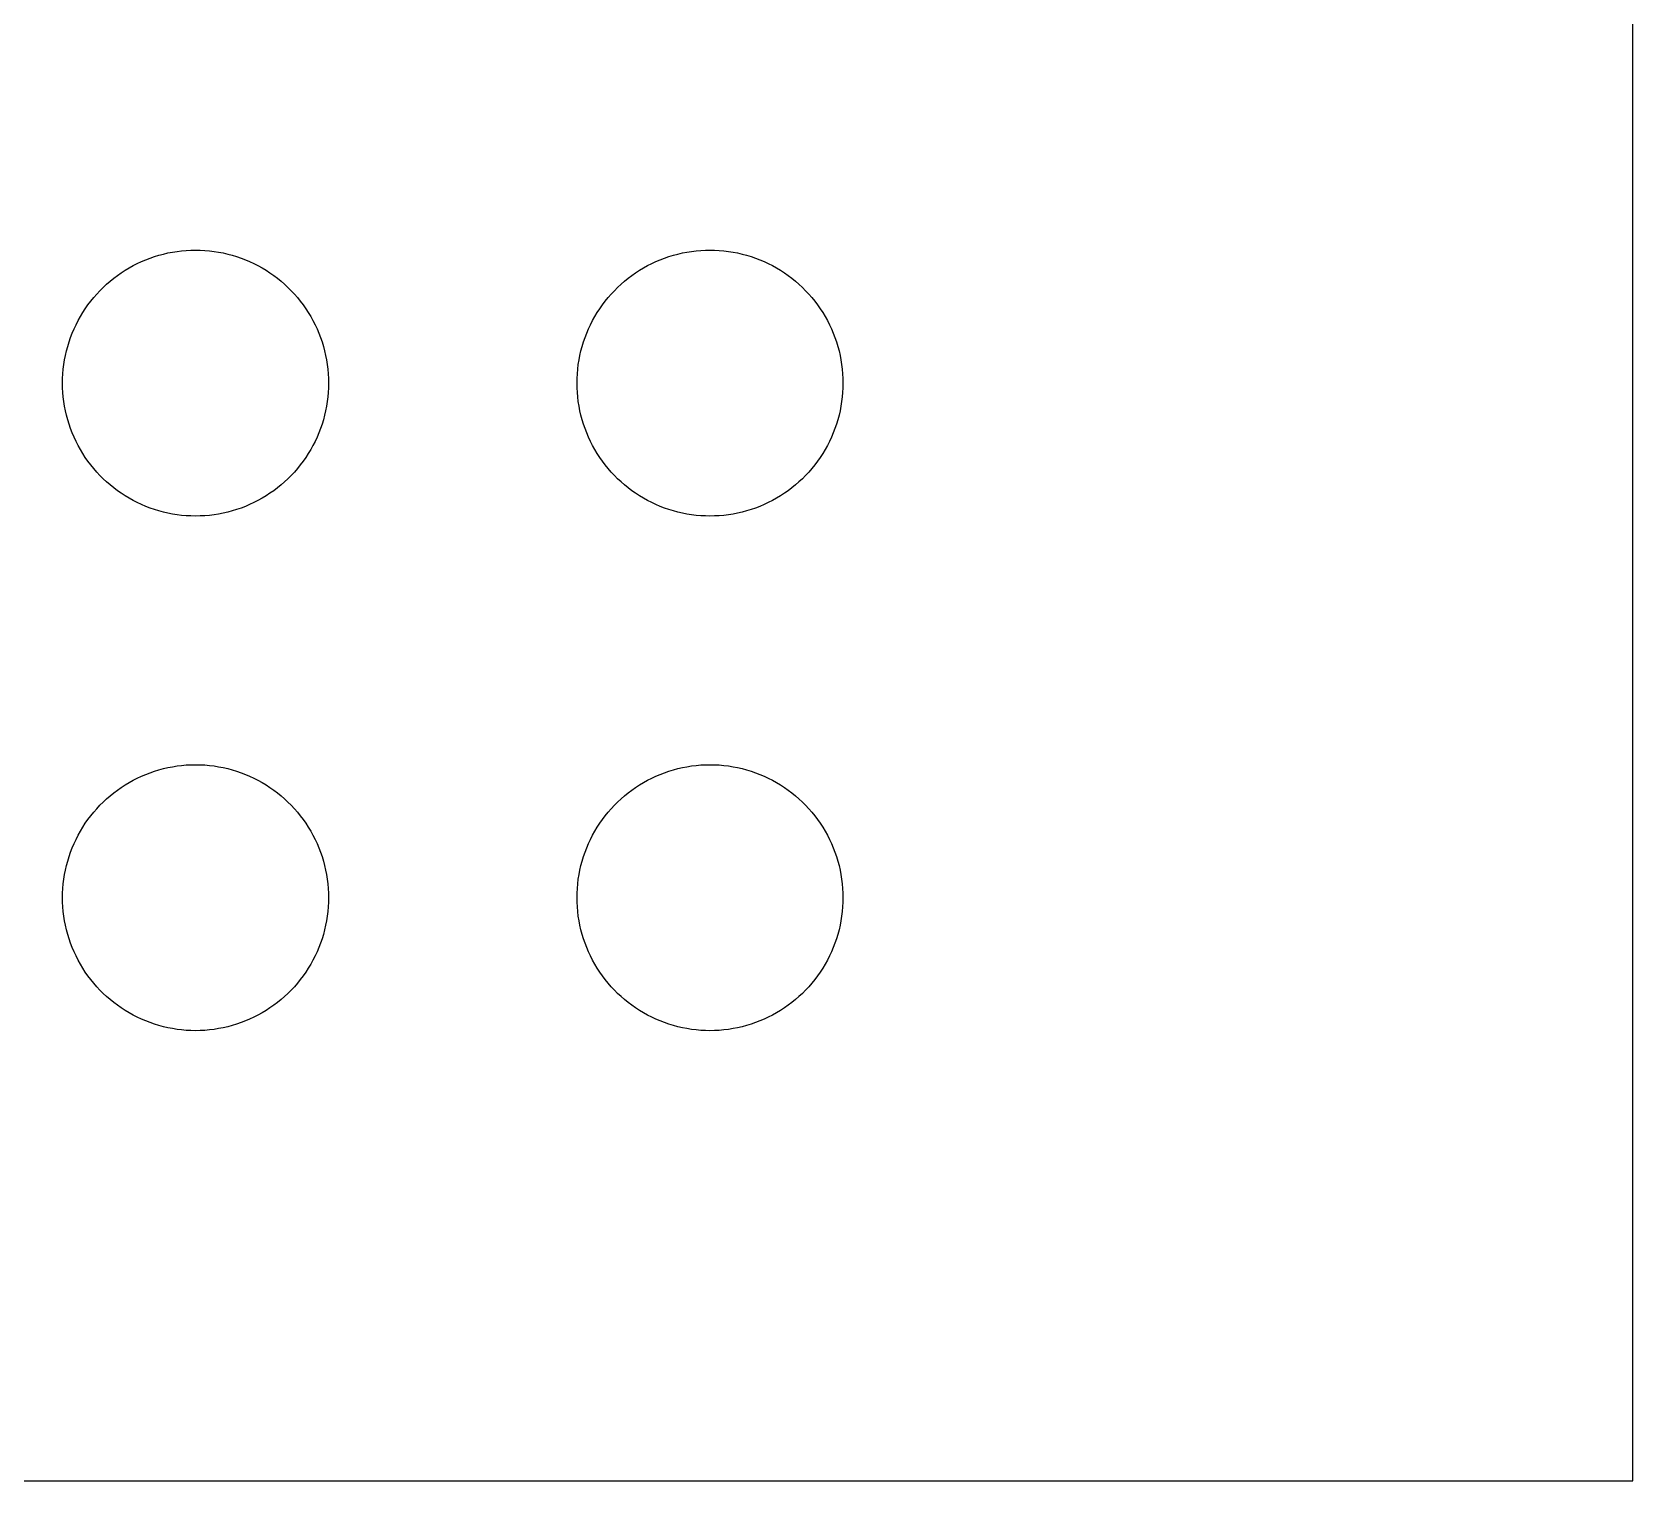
# Model space of a CAD drawing. Header units: metres. Extents: x -39 to 163, y -39 to 163.
# Drawn here: x 57.2 to 163, y -39 to 56.7 of the extents above; entities that cross this region are included whole.
import ezdxf

# ---------------------------------------------------------------- set-up
doc = ezdxf.new("R2010")
doc.units = ezdxf.units.M

msp = doc.modelspace()

# ---------------------------------------------------------------- linework, layer by layer
for p, q in [((163, -39), (163, 163)), ((67.6933, 42.3196), (68, 42.325)), ((68, 42.325), (68.3067, 42.3196)), ((101.693, 42.3196), (102, 42.325)), ((102, 42.325), (102.307, 42.3196)), ((63.6062, 41.1477), (63.8745, 41.2964)), ((63.8745, 41.2964), (64.1478, 41.4356)), ((64.1478, 41.4356), (64.4258, 41.5653)), ((64.4258, 41.5653), (64.7081, 41.6851)), ((64.7081, 41.6851), (64.9945, 41.795)), ((64.9945, 41.795), (65.2845, 41.8949)), ((65.2845, 41.8949), (65.5778, 41.9846)), ((65.5778, 41.9846), (65.8741, 42.064)), ((65.8741, 42.064), (66.173, 42.133)), ((66.173, 42.133), (66.4741, 42.1915)), ((66.4741, 42.1915), (66.777, 42.2395)), ((66.777, 42.2395), (67.0815, 42.2769)), ((67.0815, 42.2769), (67.387, 42.3036)), ((67.387, 42.3036), (67.6933, 42.3196)), ((68.3067, 42.3196), (68.613, 42.3036)), ((68.613, 42.3036), (68.9185, 42.2769)), ((68.9185, 42.2769), (69.223, 42.2395)), ((69.223, 42.2395), (69.5259, 42.1915)), ((69.5259, 42.1915), (69.827, 42.133)), ((69.827, 42.133), (70.1259, 42.064)), ((70.1259, 42.064), (70.4221, 41.9846)), ((70.4221, 41.9846), (70.7155, 41.8949)), ((70.7155, 41.8949), (71.0055, 41.795)), ((71.0055, 41.795), (71.2919, 41.6851)), ((71.2919, 41.6851), (71.5742, 41.5653)), ((71.5742, 41.5653), (71.8522, 41.4356)), ((71.8522, 41.4356), (72.1255, 41.2964)), ((72.1255, 41.2964), (72.3937, 41.1477)), ((97.6062, 41.1477), (97.8745, 41.2964)), ((97.8745, 41.2964), (98.1478, 41.4356)), ((98.1478, 41.4356), (98.4258, 41.5653)), ((98.4258, 41.5653), (98.7081, 41.6851)), ((98.7081, 41.6851), (98.9945, 41.795)), ((98.9945, 41.795), (99.2845, 41.8949)), ((99.2845, 41.8949), (99.5778, 41.9846)), ((99.5778, 41.9846), (99.8741, 42.064)), ((99.8741, 42.064), (100.173, 42.133)), ((100.173, 42.133), (100.474, 42.1915)), ((100.474, 42.1915), (100.777, 42.2395)), ((100.777, 42.2395), (101.081, 42.2769)), ((101.081, 42.2769), (101.387, 42.3036)), ((101.387, 42.3036), (101.693, 42.3196)), ((102.307, 42.3196), (102.613, 42.3036)), ((102.613, 42.3036), (102.919, 42.2769)), ((102.919, 42.2769), (103.223, 42.2395)), ((103.223, 42.2395), (103.526, 42.1915)), ((103.526, 42.1915), (103.827, 42.133)), ((103.827, 42.133), (104.126, 42.064)), ((104.126, 42.064), (104.422, 41.9846)), ((104.422, 41.9846), (104.715, 41.8949)), ((104.715, 41.8949), (105.005, 41.795)), ((105.005, 41.795), (105.292, 41.6851)), ((105.292, 41.6851), (105.574, 41.5653)), ((105.574, 41.5653), (105.852, 41.4356)), ((105.852, 41.4356), (106.125, 41.2964)), ((106.125, 41.2964), (106.394, 41.1477)), ((62.12, 40.0679), (62.3515, 40.2691)), ((62.3515, 40.2691), (62.5899, 40.4621)), ((62.5899, 40.4621), (62.8348, 40.6467)), ((62.8348, 40.6467), (63.0861, 40.8227)), ((63.0861, 40.8227), (63.3433, 40.9897)), ((63.3433, 40.9897), (63.6062, 41.1477)), ((72.3937, 41.1477), (72.6567, 40.9897)), ((72.6567, 40.9897), (72.9139, 40.8227)), ((72.9139, 40.8227), (73.1652, 40.6467)), ((73.1652, 40.6467), (73.4101, 40.4621)), ((73.4101, 40.4621), (73.6485, 40.2691)), ((73.6485, 40.2691), (73.88, 40.0679)), ((96.12, 40.0679), (96.3515, 40.2691)), ((96.3515, 40.2691), (96.5899, 40.4621)), ((96.5899, 40.4621), (96.8348, 40.6467)), ((96.8348, 40.6467), (97.0861, 40.8227)), ((97.0861, 40.8227), (97.3433, 40.9897)), ((97.3433, 40.9897), (97.6062, 41.1477)), ((106.394, 41.1477), (106.657, 40.9897)), ((106.657, 40.9897), (106.914, 40.8227)), ((106.914, 40.8227), (107.165, 40.6467)), ((107.165, 40.6467), (107.41, 40.4621)), ((107.41, 40.4621), (107.648, 40.2691)), ((107.648, 40.2691), (107.88, 40.0679)), ((61.0753, 38.9476), (61.2684, 39.186)), ((61.2684, 39.186), (61.4696, 39.4175)), ((61.4696, 39.4175), (61.6788, 39.6418)), ((61.6788, 39.6418), (61.8957, 39.8587)), ((61.8957, 39.8587), (62.12, 40.0679)), ((73.88, 40.0679), (74.1043, 39.8587)), ((74.1043, 39.8587), (74.3212, 39.6418)), ((74.3212, 39.6418), (74.5304, 39.4175)), ((74.5304, 39.4175), (74.7316, 39.186)), ((74.7316, 39.186), (74.9246, 38.9476)), ((95.0753, 38.9476), (95.2684, 39.186)), ((95.2684, 39.186), (95.4696, 39.4175)), ((95.4696, 39.4175), (95.6788, 39.6418)), ((95.6788, 39.6418), (95.8957, 39.8587)), ((95.8957, 39.8587), (96.12, 40.0679)), ((107.88, 40.0679), (108.104, 39.8587)), ((108.104, 39.8587), (108.321, 39.6418)), ((108.321, 39.6418), (108.53, 39.4175)), ((108.53, 39.4175), (108.732, 39.186)), ((108.732, 39.186), (108.925, 38.9476)), ((60.3898, 37.9312), (60.5478, 38.1942)), ((60.5478, 38.1942), (60.7148, 38.4514)), ((60.7148, 38.4514), (60.8908, 38.7027)), ((60.8908, 38.7027), (61.0753, 38.9476)), ((74.9246, 38.9476), (75.1092, 38.7027)), ((75.1092, 38.7027), (75.2852, 38.4514)), ((75.2852, 38.4514), (75.4522, 38.1942)), ((75.4522, 38.1942), (75.6102, 37.9312)), ((94.3898, 37.9312), (94.5478, 38.1942)), ((94.5478, 38.1942), (94.7148, 38.4514)), ((94.7148, 38.4514), (94.8908, 38.7027)), ((94.8908, 38.7027), (95.0753, 38.9476)), ((108.925, 38.9476), (109.109, 38.7027)), ((109.109, 38.7027), (109.285, 38.4514)), ((109.285, 38.4514), (109.452, 38.1942)), ((109.452, 38.1942), (109.61, 37.9312)), ((59.8524, 36.8293), (59.9722, 37.1117)), ((59.9722, 37.1117), (60.1018, 37.3897)), ((60.1018, 37.3897), (60.2411, 37.663)), ((60.2411, 37.663), (60.3898, 37.9312)), ((75.6102, 37.9312), (75.7589, 37.663)), ((75.7589, 37.663), (75.8981, 37.3897)), ((75.8981, 37.3897), (76.0278, 37.1117)), ((76.0278, 37.1117), (76.1476, 36.8293)), ((93.8524, 36.8293), (93.9722, 37.1117)), ((93.9722, 37.1117), (94.1018, 37.3897)), ((94.1018, 37.3897), (94.2411, 37.663)), ((94.2411, 37.663), (94.3898, 37.9312)), ((109.61, 37.9312), (109.759, 37.663)), ((109.759, 37.663), (109.898, 37.3897)), ((109.898, 37.3897), (110.028, 37.1117)), ((110.028, 37.1117), (110.148, 36.8293)), ((59.5529, 35.9597), (59.6426, 36.253)), ((59.6426, 36.253), (59.7424, 36.543)), ((59.7424, 36.543), (59.8524, 36.8293)), ((76.1476, 36.8293), (76.2575, 36.543)), ((76.2575, 36.543), (76.3574, 36.253)), ((76.3574, 36.253), (76.4471, 35.9597)), ((93.5529, 35.9597), (93.6426, 36.253)), ((93.6426, 36.253), (93.7424, 36.543)), ((93.7424, 36.543), (93.8524, 36.8293)), ((110.148, 36.8293), (110.258, 36.543)), ((110.258, 36.543), (110.357, 36.253)), ((110.357, 36.253), (110.447, 35.9597)), ((59.298, 34.7605), (59.346, 35.0634)), ((59.346, 35.0634), (59.4045, 35.3645)), ((59.4045, 35.3645), (59.4735, 35.6634)), ((59.4735, 35.6634), (59.5529, 35.9597)), ((76.4471, 35.9597), (76.5265, 35.6634)), ((76.5265, 35.6634), (76.5955, 35.3645)), ((76.5955, 35.3645), (76.654, 35.0634)), ((76.654, 35.0634), (76.702, 34.7605)), ((93.298, 34.7605), (93.346, 35.0634)), ((93.346, 35.0634), (93.4045, 35.3645)), ((93.4045, 35.3645), (93.4735, 35.6634)), ((93.4735, 35.6634), (93.5529, 35.9597)), ((110.447, 35.9597), (110.526, 35.6634)), ((110.526, 35.6634), (110.595, 35.3645)), ((110.595, 35.3645), (110.654, 35.0634)), ((110.654, 35.0634), (110.702, 34.7605)), ((59.2178, 33.8442), (59.2339, 34.1505)), ((59.2339, 34.1505), (59.2606, 34.456)), ((59.2606, 34.456), (59.298, 34.7605)), ((76.702, 34.7605), (76.7393, 34.456)), ((76.7393, 34.456), (76.7661, 34.1505)), ((76.7661, 34.1505), (76.7821, 33.8442)), ((93.2178, 33.8442), (93.2339, 34.1505)), ((93.2339, 34.1505), (93.2606, 34.456)), ((93.2606, 34.456), (93.298, 34.7605)), ((110.702, 34.7605), (110.739, 34.456)), ((110.739, 34.456), (110.766, 34.1505)), ((110.766, 34.1505), (110.782, 33.8442)), ((59.2125, 33.5375), (59.2178, 33.8442)), ((59.2178, 33.2308), (59.2125, 33.5375)), ((59.2339, 32.9245), (59.2178, 33.2308)), ((59.2606, 32.6189), (59.2339, 32.9245)), ((76.7661, 32.9245), (76.7393, 32.6189)), ((76.7821, 33.2308), (76.7661, 32.9245)), ((76.7821, 33.8442), (76.7875, 33.5375)), ((76.7875, 33.5375), (76.7821, 33.2308)), ((93.2125, 33.5375), (93.2178, 33.8442)), ((93.2178, 33.2308), (93.2125, 33.5375)), ((93.2339, 32.9245), (93.2178, 33.2308)), ((93.2606, 32.6189), (93.2339, 32.9245)), ((110.766, 32.9245), (110.739, 32.6189)), ((110.782, 33.2308), (110.766, 32.9245)), ((110.782, 33.8442), (110.787, 33.5375)), ((110.787, 33.5375), (110.782, 33.2308)), ((59.298, 32.3145), (59.2606, 32.6189)), ((59.346, 32.0116), (59.298, 32.3145)), ((59.4045, 31.7105), (59.346, 32.0116)), ((76.654, 32.0116), (76.5955, 31.7105)), ((76.702, 32.3145), (76.654, 32.0116)), ((76.7393, 32.6189), (76.702, 32.3145)), ((93.298, 32.3145), (93.2606, 32.6189)), ((93.346, 32.0116), (93.298, 32.3145)), ((93.4045, 31.7105), (93.346, 32.0116)), ((110.654, 32.0116), (110.595, 31.7105)), ((110.702, 32.3145), (110.654, 32.0116)), ((110.739, 32.6189), (110.702, 32.3145)), ((59.4735, 31.4116), (59.4045, 31.7105)), ((59.5529, 31.1153), (59.4735, 31.4116)), ((59.6426, 30.822), (59.5529, 31.1153)), ((59.7424, 30.532), (59.6426, 30.822)), ((76.3574, 30.822), (76.2575, 30.532)), ((76.4471, 31.1153), (76.3574, 30.822)), ((76.5265, 31.4116), (76.4471, 31.1153)), ((76.5955, 31.7105), (76.5265, 31.4116)), ((93.4735, 31.4116), (93.4045, 31.7105)), ((93.5529, 31.1153), (93.4735, 31.4116)), ((93.6426, 30.822), (93.5529, 31.1153)), ((93.7424, 30.532), (93.6426, 30.822)), ((110.357, 30.822), (110.258, 30.532)), ((110.447, 31.1153), (110.357, 30.822)), ((110.526, 31.4116), (110.447, 31.1153)), ((110.595, 31.7105), (110.526, 31.4116)), ((59.8524, 30.2456), (59.7424, 30.532)), ((59.9722, 29.9633), (59.8524, 30.2456)), ((60.1018, 29.6853), (59.9722, 29.9633)), ((60.2411, 29.412), (60.1018, 29.6853)), ((75.8981, 29.6853), (75.7589, 29.412)), ((76.0278, 29.9633), (75.8981, 29.6853)), ((76.1476, 30.2456), (76.0278, 29.9633)), ((76.2575, 30.532), (76.1476, 30.2456)), ((93.8524, 30.2456), (93.7424, 30.532)), ((93.9722, 29.9633), (93.8524, 30.2456)), ((94.1018, 29.6853), (93.9722, 29.9633)), ((94.2411, 29.412), (94.1018, 29.6853)), ((109.898, 29.6853), (109.759, 29.412)), ((110.028, 29.9633), (109.898, 29.6853)), ((110.148, 30.2456), (110.028, 29.9633)), ((110.258, 30.532), (110.148, 30.2456)), ((60.3898, 29.1437), (60.2411, 29.412)), ((60.5478, 28.8808), (60.3898, 29.1437)), ((60.7148, 28.6236), (60.5478, 28.8808)), ((60.8908, 28.3723), (60.7148, 28.6236)), ((75.2852, 28.6236), (75.1092, 28.3723)), ((75.4522, 28.8808), (75.2852, 28.6236)), ((75.6102, 29.1437), (75.4522, 28.8808)), ((75.7589, 29.412), (75.6102, 29.1437)), ((94.3898, 29.1437), (94.2411, 29.412)), ((94.5478, 28.8808), (94.3898, 29.1437)), ((94.7148, 28.6236), (94.5478, 28.8808)), ((94.8908, 28.3723), (94.7148, 28.6236)), ((109.285, 28.6236), (109.109, 28.3723)), ((109.452, 28.8808), (109.285, 28.6236)), ((109.61, 29.1437), (109.452, 28.8808)), ((109.759, 29.412), (109.61, 29.1437)), ((61.0753, 28.1274), (60.8908, 28.3723)), ((61.2684, 27.889), (61.0753, 28.1274)), ((61.4696, 27.6575), (61.2684, 27.889)), ((61.6788, 27.4332), (61.4696, 27.6575)), ((74.5304, 27.6575), (74.3212, 27.4332)), ((74.7316, 27.889), (74.5304, 27.6575)), ((74.9246, 28.1274), (74.7316, 27.889)), ((75.1092, 28.3723), (74.9246, 28.1274)), ((95.0753, 28.1274), (94.8908, 28.3723)), ((95.2684, 27.889), (95.0753, 28.1274)), ((95.4696, 27.6575), (95.2684, 27.889)), ((95.6788, 27.4332), (95.4696, 27.6575)), ((108.53, 27.6575), (108.321, 27.4332)), ((108.732, 27.889), (108.53, 27.6575)), ((108.925, 28.1274), (108.732, 27.889)), ((109.109, 28.3723), (108.925, 28.1274)), ((61.8957, 27.2163), (61.6788, 27.4332)), ((62.12, 27.0071), (61.8957, 27.2163)), ((62.3515, 26.8059), (62.12, 27.0071)), ((62.5899, 26.6129), (62.3515, 26.8059)), ((62.8348, 26.4283), (62.5899, 26.6129)), ((73.4101, 26.6129), (73.1652, 26.4283)), ((73.6485, 26.8059), (73.4101, 26.6129)), ((73.88, 27.0071), (73.6485, 26.8059)), ((74.1043, 27.2163), (73.88, 27.0071)), ((74.3212, 27.4332), (74.1043, 27.2163)), ((95.8957, 27.2163), (95.6788, 27.4332)), ((96.12, 27.0071), (95.8957, 27.2163)), ((96.3515, 26.8059), (96.12, 27.0071)), ((96.5899, 26.6129), (96.3515, 26.8059)), ((96.8348, 26.4283), (96.5899, 26.6129)), ((107.41, 26.6129), (107.165, 26.4283)), ((107.648, 26.8059), (107.41, 26.6129)), ((107.88, 27.0071), (107.648, 26.8059)), ((108.104, 27.2163), (107.88, 27.0071)), ((108.321, 27.4332), (108.104, 27.2163)), ((63.0861, 26.2523), (62.8348, 26.4283)), ((63.3433, 26.0853), (63.0861, 26.2523)), ((63.6062, 25.9273), (63.3433, 26.0853)), ((63.8745, 25.7786), (63.6062, 25.9273)), ((64.1478, 25.6393), (63.8745, 25.7786)), ((64.4258, 25.5097), (64.1478, 25.6393)), ((64.7081, 25.3899), (64.4258, 25.5097)), ((71.5742, 25.5097), (71.2919, 25.3899)), ((71.8522, 25.6393), (71.5742, 25.5097)), ((72.1255, 25.7786), (71.8522, 25.6393)), ((72.3937, 25.9273), (72.1255, 25.7786)), ((72.6567, 26.0853), (72.3937, 25.9273)), ((72.9139, 26.2523), (72.6567, 26.0853)), ((73.1652, 26.4283), (72.9139, 26.2523)), ((97.0861, 26.2523), (96.8348, 26.4283)), ((97.3433, 26.0853), (97.0861, 26.2523)), ((97.6062, 25.9273), (97.3433, 26.0853)), ((97.8745, 25.7786), (97.6062, 25.9273)), ((98.1478, 25.6393), (97.8745, 25.7786)), ((98.4258, 25.5097), (98.1478, 25.6393)), ((98.7081, 25.3899), (98.4258, 25.5097)), ((105.574, 25.5097), (105.292, 25.3899)), ((105.852, 25.6393), (105.574, 25.5097)), ((106.125, 25.7786), (105.852, 25.6393)), ((106.394, 25.9273), (106.125, 25.7786)), ((106.657, 26.0853), (106.394, 25.9273)), ((106.914, 26.2523), (106.657, 26.0853)), ((107.165, 26.4283), (106.914, 26.2523)), ((64.9945, 25.2799), (64.7081, 25.3899)), ((65.2845, 25.1801), (64.9945, 25.2799)), ((65.5778, 25.0904), (65.2845, 25.1801)), ((65.8741, 25.011), (65.5778, 25.0904)), ((66.173, 24.942), (65.8741, 25.011)), ((66.4741, 24.8835), (66.173, 24.942)), ((66.777, 24.8355), (66.4741, 24.8835)), ((67.0815, 24.7981), (66.777, 24.8355)), ((67.387, 24.7714), (67.0815, 24.7981)), ((67.6933, 24.7553), (67.387, 24.7714)), ((68, 24.75), (67.6933, 24.7553)), ((68.3067, 24.7553), (68, 24.75)), ((68.613, 24.7714), (68.3067, 24.7553)), ((68.9185, 24.7981), (68.613, 24.7714)), ((69.223, 24.8355), (68.9185, 24.7981)), ((69.5259, 24.8835), (69.223, 24.8355)), ((69.827, 24.942), (69.5259, 24.8835)), ((70.1259, 25.011), (69.827, 24.942)), ((70.4221, 25.0904), (70.1259, 25.011)), ((70.7155, 25.1801), (70.4221, 25.0904)), ((71.0055, 25.2799), (70.7155, 25.1801)), ((71.2919, 25.3899), (71.0055, 25.2799)), ((98.9945, 25.2799), (98.7081, 25.3899)), ((99.2845, 25.1801), (98.9945, 25.2799)), ((99.5778, 25.0904), (99.2845, 25.1801)), ((99.8741, 25.011), (99.5778, 25.0904)), ((100.173, 24.942), (99.8741, 25.011)), ((100.474, 24.8835), (100.173, 24.942)), ((100.777, 24.8355), (100.474, 24.8835)), ((101.081, 24.7981), (100.777, 24.8355)), ((101.387, 24.7714), (101.081, 24.7981)), ((101.693, 24.7553), (101.387, 24.7714)), ((102, 24.75), (101.693, 24.7553)), ((102.307, 24.7553), (102, 24.75)), ((102.613, 24.7714), (102.307, 24.7553)), ((102.919, 24.7981), (102.613, 24.7714)), ((103.223, 24.8355), (102.919, 24.7981)), ((103.526, 24.8835), (103.223, 24.8355)), ((103.827, 24.942), (103.526, 24.8835)), ((104.126, 25.011), (103.827, 24.942)), ((104.422, 25.0904), (104.126, 25.011)), ((104.715, 25.1801), (104.422, 25.0904)), ((105.005, 25.2799), (104.715, 25.1801)), ((105.292, 25.3899), (105.005, 25.2799)), ((63.8745, 7.29639), (64.1478, 7.43564)), ((64.1478, 7.43564), (64.4258, 7.56528)), ((64.4258, 7.56528), (64.7081, 7.68512)), ((64.7081, 7.68512), (64.9945, 7.79504)), ((64.9945, 7.79504), (65.2845, 7.8949)), ((65.2845, 7.8949), (65.5778, 7.98457)), ((65.5778, 7.98457), (65.8741, 8.06396)), ((65.8741, 8.06396), (66.173, 8.13297)), ((66.173, 8.13297), (66.4741, 8.1915)), ((66.4741, 8.1915), (66.777, 8.23947)), ((66.777, 8.23947), (67.0815, 8.27686)), ((67.0815, 8.27686), (67.387, 8.30359)), ((67.387, 8.30359), (67.6933, 8.31964)), ((67.6933, 8.31964), (68, 8.325)), ((68, 8.325), (68.3067, 8.31964)), ((68.3067, 8.31964), (68.613, 8.30359)), ((68.613, 8.30359), (68.9185, 8.27686)), ((68.9185, 8.27686), (69.223, 8.23947)), ((69.223, 8.23947), (69.5259, 8.1915)), ((69.5259, 8.1915), (69.827, 8.13297)), ((69.827, 8.13297), (70.1259, 8.06396)), ((70.1259, 8.06396), (70.4221, 7.98457)), ((70.4221, 7.98457), (70.7155, 7.8949)), ((70.7155, 7.8949), (71.0055, 7.79504)), ((71.0055, 7.79504), (71.2919, 7.68512)), ((71.2919, 7.68512), (71.5742, 7.56528)), ((71.5742, 7.56528), (71.8522, 7.43564)), ((71.8522, 7.43564), (72.1255, 7.29639)), ((97.8745, 7.29639), (98.1478, 7.43564)), ((98.1478, 7.43564), (98.4258, 7.56528)), ((98.4258, 7.56528), (98.7081, 7.68512)), ((98.7081, 7.68512), (98.9945, 7.79504)), ((98.9945, 7.79504), (99.2845, 7.8949)), ((99.2845, 7.8949), (99.5778, 7.98457)), ((99.5778, 7.98457), (99.8741, 8.06396)), ((99.8741, 8.06396), (100.173, 8.13297)), ((100.173, 8.13297), (100.474, 8.1915)), ((100.474, 8.1915), (100.777, 8.23947)), ((100.777, 8.23947), (101.081, 8.27686)), ((101.081, 8.27686), (101.387, 8.30359)), ((101.387, 8.30359), (101.693, 8.31964)), ((101.693, 8.31964), (102, 8.325)), ((102, 8.325), (102.307, 8.31964)), ((102.307, 8.31964), (102.613, 8.30359)), ((102.613, 8.30359), (102.919, 8.27686)), ((102.919, 8.27686), (103.223, 8.23947)), ((103.223, 8.23947), (103.526, 8.1915)), ((103.526, 8.1915), (103.827, 8.13297)), ((103.827, 8.13297), (104.126, 8.06396)), ((104.126, 8.06396), (104.422, 7.98457)), ((104.422, 7.98457), (104.715, 7.8949)), ((104.715, 7.8949), (105.005, 7.79504)), ((105.005, 7.79504), (105.292, 7.68512)), ((105.292, 7.68512), (105.574, 7.56528)), ((105.574, 7.56528), (105.852, 7.43564)), ((105.852, 7.43564), (106.125, 7.29639)), ((62.3515, 6.2691), (62.5899, 6.46214)), ((62.5899, 6.46214), (62.8348, 6.64673)), ((62.8348, 6.64673), (63.0861, 6.82266)), ((63.0861, 6.82266), (63.3433, 6.98972)), ((63.3433, 6.98972), (63.6062, 7.14769)), ((63.6062, 7.14769), (63.8745, 7.29639)), ((72.1255, 7.29639), (72.3937, 7.14769)), ((72.3937, 7.14769), (72.6567, 6.98972)), ((72.6567, 6.98972), (72.9139, 6.82266)), ((72.9139, 6.82266), (73.1652, 6.64673)), ((73.1652, 6.64673), (73.4101, 6.46214)), ((73.4101, 6.46214), (73.6485, 6.2691)), ((96.3515, 6.2691), (96.5899, 6.46214)), ((96.5899, 6.46214), (96.8348, 6.64673)), ((96.8348, 6.64673), (97.0861, 6.82266)), ((97.0861, 6.82266), (97.3433, 6.98972)), ((97.3433, 6.98972), (97.6062, 7.14769)), ((97.6062, 7.14769), (97.8745, 7.29639)), ((106.125, 7.29639), (106.394, 7.14769)), ((106.394, 7.14769), (106.657, 6.98972)), ((106.657, 6.98972), (106.914, 6.82266)), ((106.914, 6.82266), (107.165, 6.64673)), ((107.165, 6.64673), (107.41, 6.46214)), ((107.41, 6.46214), (107.648, 6.2691)), ((61.2684, 5.18599), (61.4696, 5.41748)), ((61.4696, 5.41748), (61.6788, 5.6418)), ((61.6788, 5.6418), (61.8957, 5.85869)), ((61.8957, 5.85869), (62.12, 6.06787)), ((62.12, 6.06787), (62.3515, 6.2691)), ((73.6485, 6.2691), (73.88, 6.06787)), ((73.88, 6.06787), (74.1043, 5.85869)), ((74.1043, 5.85869), (74.3212, 5.6418)), ((74.3212, 5.6418), (74.5304, 5.41748)), ((74.5304, 5.41748), (74.7316, 5.18599)), ((95.2684, 5.18599), (95.4696, 5.41748)), ((95.4696, 5.41748), (95.6788, 5.6418)), ((95.6788, 5.6418), (95.8957, 5.85869)), ((95.8957, 5.85869), (96.12, 6.06787)), ((96.12, 6.06787), (96.3515, 6.2691)), ((107.648, 6.2691), (107.88, 6.06787)), ((107.88, 6.06787), (108.104, 5.85869)), ((108.104, 5.85869), (108.321, 5.6418)), ((108.321, 5.6418), (108.53, 5.41748)), ((108.53, 5.41748), (108.732, 5.18599)), ((60.5478, 4.19415), (60.7148, 4.4514)), ((60.7148, 4.4514), (60.8908, 4.70265)), ((60.8908, 4.70265), (61.0753, 4.94762)), ((61.0753, 4.94762), (61.2684, 5.18599)), ((74.7316, 5.18599), (74.9246, 4.94762)), ((74.9246, 4.94762), (75.1092, 4.70265)), ((75.1092, 4.70265), (75.2852, 4.4514)), ((75.2852, 4.4514), (75.4522, 4.19415)), ((94.5478, 4.19415), (94.7148, 4.4514)), ((94.7148, 4.4514), (94.8908, 4.70265)), ((94.8908, 4.70265), (95.0753, 4.94762)), ((95.0753, 4.94762), (95.2684, 5.18599)), ((108.732, 5.18599), (108.925, 4.94762)), ((108.925, 4.94762), (109.109, 4.70265)), ((109.109, 4.70265), (109.285, 4.4514)), ((109.285, 4.4514), (109.452, 4.19415)), ((59.9722, 3.11169), (60.1018, 3.38968)), ((60.1018, 3.38968), (60.2411, 3.66298)), ((60.2411, 3.66298), (60.3898, 3.93124)), ((60.3898, 3.93124), (60.5478, 4.19415)), ((75.4522, 4.19415), (75.6102, 3.93124)), ((75.6102, 3.93124), (75.7589, 3.66298)), ((75.7589, 3.66298), (75.8981, 3.38968)), ((75.8981, 3.38968), (76.0278, 3.11169)), ((93.9722, 3.11169), (94.1018, 3.38968)), ((94.1018, 3.38968), (94.2411, 3.66298)), ((94.2411, 3.66298), (94.3898, 3.93124)), ((94.3898, 3.93124), (94.5478, 4.19415)), ((109.452, 4.19415), (109.61, 3.93124)), ((109.61, 3.93124), (109.759, 3.66298)), ((109.759, 3.66298), (109.898, 3.38968)), ((109.898, 3.38968), (110.028, 3.11169)), ((59.5529, 1.95966), (59.6426, 2.25298)), ((59.6426, 2.25298), (59.7424, 2.543)), ((59.7424, 2.543), (59.8524, 2.82935)), ((59.8524, 2.82935), (59.9722, 3.11169)), ((76.0278, 3.11169), (76.1476, 2.82935)), ((76.1476, 2.82935), (76.2575, 2.543)), ((76.2575, 2.543), (76.3574, 2.25298)), ((76.3574, 2.25298), (76.4471, 1.95966)), ((93.5529, 1.95966), (93.6426, 2.25298)), ((93.6426, 2.25298), (93.7424, 2.543)), ((93.7424, 2.543), (93.8524, 2.82935)), ((93.8524, 2.82935), (93.9722, 3.11169)), ((110.028, 3.11169), (110.148, 2.82935)), ((110.148, 2.82935), (110.258, 2.543)), ((110.258, 2.543), (110.357, 2.25298)), ((110.357, 2.25298), (110.447, 1.95966)), ((59.298, 0.76048), (59.346, 1.06343)), ((59.346, 1.06343), (59.4045, 1.36452)), ((59.4045, 1.36452), (59.4735, 1.66338)), ((59.4735, 1.66338), (59.5529, 1.95966)), ((76.4471, 1.95966), (76.5265, 1.66338)), ((76.5265, 1.66338), (76.5955, 1.36452)), ((76.5955, 1.36452), (76.654, 1.06343)), ((76.654, 1.06343), (76.702, 0.76048)), ((93.298, 0.76048), (93.346, 1.06343)), ((93.346, 1.06343), (93.4045, 1.36452)), ((93.4045, 1.36452), (93.4735, 1.66338)), ((93.4735, 1.66338), (93.5529, 1.95966)), ((110.447, 1.95966), (110.526, 1.66338)), ((110.526, 1.66338), (110.595, 1.36452)), ((110.595, 1.36452), (110.654, 1.06343)), ((110.654, 1.06343), (110.702, 0.76048)), ((59.2178, -0.15581), (59.2339, 0.15048)), ((59.2339, 0.15048), (59.2606, 0.45604)), ((59.2606, 0.45604), (59.298, 0.76048)), ((76.702, 0.76048), (76.7393, 0.45604)), ((76.7393, 0.45604), (76.7661, 0.15048)), ((76.7661, 0.15048), (76.7821, -0.15581)), ((93.2178, -0.15581), (93.2339, 0.15048)), ((93.2339, 0.15048), (93.2606, 0.45604)), ((93.2606, 0.45604), (93.298, 0.76048)), ((110.702, 0.76048), (110.739, 0.45604)), ((110.739, 0.45604), (110.766, 0.15048)), ((110.766, 0.15048), (110.782, -0.15581)), ((59.2125, -0.46249), (59.2178, -0.15581)), ((59.2178, -0.76916), (59.2125, -0.46249)), ((59.2339, -1.07547), (59.2178, -0.76916)), ((76.7821, -0.76916), (76.7661, -1.07547)), ((76.7821, -0.15581), (76.7875, -0.46249)), ((76.7875, -0.46249), (76.7821, -0.76916)), ((93.2125, -0.46249), (93.2178, -0.15581)), ((93.2178, -0.76916), (93.2125, -0.46249)), ((93.2339, -1.07547), (93.2178, -0.76916)), ((110.782, -0.76916), (110.766, -1.07547)), ((110.782, -0.15581), (110.787, -0.46249)), ((110.787, -0.46249), (110.782, -0.76916)), ((59.2606, -1.38104), (59.2339, -1.07547)), ((59.298, -1.68547), (59.2606, -1.38104)), ((59.346, -1.98842), (59.298, -1.68547)), ((59.4045, -2.28952), (59.346, -1.98842)), ((76.654, -1.98842), (76.5955, -2.28952)), ((76.702, -1.68547), (76.654, -1.98842)), ((76.7393, -1.38104), (76.702, -1.68547)), ((76.7661, -1.07547), (76.7393, -1.38104)), ((93.2606, -1.38104), (93.2339, -1.07547)), ((93.298, -1.68547), (93.2606, -1.38104)), ((93.346, -1.98842), (93.298, -1.68547)), ((93.4045, -2.28952), (93.346, -1.98842)), ((110.654, -1.98842), (110.595, -2.28952)), ((110.702, -1.68547), (110.654, -1.98842)), ((110.739, -1.38104), (110.702, -1.68547)), ((110.766, -1.07547), (110.739, -1.38104)), ((59.4735, -2.58838), (59.4045, -2.28952)), ((59.5529, -2.88466), (59.4735, -2.58838)), ((59.6426, -3.17798), (59.5529, -2.88466)), ((76.4471, -2.88466), (76.3574, -3.17798)), ((76.5265, -2.58838), (76.4471, -2.88466)), ((76.5955, -2.28952), (76.5265, -2.58838)), ((93.4735, -2.58838), (93.4045, -2.28952)), ((93.5529, -2.88466), (93.4735, -2.58838)), ((93.6426, -3.17798), (93.5529, -2.88466)), ((110.447, -2.88466), (110.357, -3.17798)), ((110.526, -2.58838), (110.447, -2.88466)), ((110.595, -2.28952), (110.526, -2.58838)), ((59.7424, -3.46799), (59.6426, -3.17798)), ((59.8524, -3.75435), (59.7424, -3.46799)), ((59.9722, -4.0367), (59.8524, -3.75435)), ((60.1018, -4.31468), (59.9722, -4.0367)), ((76.0278, -4.0367), (75.8981, -4.31468)), ((76.1476, -3.75435), (76.0278, -4.0367)), ((76.2575, -3.46799), (76.1476, -3.75435)), ((76.3574, -3.17798), (76.2575, -3.46799)), ((93.7424, -3.46799), (93.6426, -3.17798)), ((93.8524, -3.75435), (93.7424, -3.46799)), ((93.9722, -4.0367), (93.8524, -3.75435)), ((94.1018, -4.31468), (93.9722, -4.0367)), ((110.028, -4.0367), (109.898, -4.31468)), ((110.148, -3.75435), (110.028, -4.0367)), ((110.258, -3.46799), (110.148, -3.75435)), ((110.357, -3.17798), (110.258, -3.46799)), ((60.2411, -4.58797), (60.1018, -4.31468)), ((60.3898, -4.85625), (60.2411, -4.58797)), ((60.5478, -5.11916), (60.3898, -4.85625)), ((60.7148, -5.3764), (60.5478, -5.11916)), ((75.4522, -5.11916), (75.2852, -5.3764)), ((75.6102, -4.85625), (75.4522, -5.11916)), ((75.7589, -4.58797), (75.6102, -4.85625)), ((75.8981, -4.31468), (75.7589, -4.58797)), ((94.2411, -4.58797), (94.1018, -4.31468)), ((94.3898, -4.85625), (94.2411, -4.58797)), ((94.5478, -5.11916), (94.3898, -4.85625)), ((94.7148, -5.3764), (94.5478, -5.11916)), ((109.452, -5.11916), (109.285, -5.3764)), ((109.61, -4.85625), (109.452, -5.11916)), ((109.759, -4.58797), (109.61, -4.85625)), ((109.898, -4.31468), (109.759, -4.58797)), ((60.8908, -5.62766), (60.7148, -5.3764)), ((61.0753, -5.87262), (60.8908, -5.62766)), ((61.2684, -6.11099), (61.0753, -5.87262)), ((61.4696, -6.34248), (61.2684, -6.11099)), ((61.6788, -6.5668), (61.4696, -6.34248)), ((74.5304, -6.34248), (74.3212, -6.5668)), ((74.7316, -6.11099), (74.5304, -6.34248)), ((74.9246, -5.87262), (74.7316, -6.11099)), ((75.1092, -5.62766), (74.9246, -5.87262)), ((75.2852, -5.3764), (75.1092, -5.62766)), ((94.8908, -5.62766), (94.7148, -5.3764)), ((95.0753, -5.87262), (94.8908, -5.62766)), ((95.2684, -6.11099), (95.0753, -5.87262)), ((95.4696, -6.34248), (95.2684, -6.11099)), ((95.6788, -6.5668), (95.4696, -6.34248)), ((108.53, -6.34248), (108.321, -6.5668)), ((108.732, -6.11099), (108.53, -6.34248)), ((108.925, -5.87262), (108.732, -6.11099)), ((109.109, -5.62766), (108.925, -5.87262)), ((109.285, -5.3764), (109.109, -5.62766)), ((61.8957, -6.78369), (61.6788, -6.5668)), ((62.12, -6.99287), (61.8957, -6.78369)), ((62.3515, -7.19411), (62.12, -6.99287)), ((62.5899, -7.38713), (62.3515, -7.19411)), ((62.8348, -7.57173), (62.5899, -7.38713)), ((73.4101, -7.38713), (73.1652, -7.57173)), ((73.6485, -7.19411), (73.4101, -7.38713)), ((73.88, -6.99287), (73.6485, -7.19411)), ((74.1043, -6.78369), (73.88, -6.99287)), ((74.3212, -6.5668), (74.1043, -6.78369)), ((95.8957, -6.78369), (95.6788, -6.5668)), ((96.12, -6.99287), (95.8957, -6.78369)), ((96.3515, -7.19411), (96.12, -6.99287)), ((96.5899, -7.38713), (96.3515, -7.19411)), ((96.8348, -7.57173), (96.5899, -7.38713)), ((107.41, -7.38713), (107.165, -7.57173)), ((107.648, -7.19411), (107.41, -7.38713)), ((107.88, -6.99287), (107.648, -7.19411)), ((108.104, -6.78369), (107.88, -6.99287)), ((108.321, -6.5668), (108.104, -6.78369)), ((63.0861, -7.74767), (62.8348, -7.57173)), ((63.3433, -7.91472), (63.0861, -7.74767)), ((63.6062, -8.07269), (63.3433, -7.91472)), ((63.8745, -8.22139), (63.6062, -8.07269)), ((64.1478, -8.36064), (63.8745, -8.22139)), ((64.4258, -8.49028), (64.1478, -8.36064)), ((71.8522, -8.36064), (71.5742, -8.49028)), ((72.1255, -8.22139), (71.8522, -8.36064)), ((72.3937, -8.07269), (72.1255, -8.22139)), ((72.6567, -7.91472), (72.3937, -8.07269)), ((72.9139, -7.74767), (72.6567, -7.91472)), ((73.1652, -7.57173), (72.9139, -7.74767)), ((97.0861, -7.74767), (96.8348, -7.57173)), ((97.3433, -7.91472), (97.0861, -7.74767)), ((97.6062, -8.07269), (97.3433, -7.91472)), ((97.8745, -8.22139), (97.6062, -8.07269)), ((98.1478, -8.36064), (97.8745, -8.22139)), ((98.4258, -8.49028), (98.1478, -8.36064)), ((105.852, -8.36064), (105.574, -8.49028)), ((106.125, -8.22139), (105.852, -8.36064)), ((106.394, -8.07269), (106.125, -8.22139)), ((106.657, -7.91472), (106.394, -8.07269)), ((106.914, -7.74767), (106.657, -7.91472)), ((107.165, -7.57173), (106.914, -7.74767)), ((64.7081, -8.61012), (64.4258, -8.49028)), ((64.9945, -8.72005), (64.7081, -8.61012)), ((65.2845, -8.8199), (64.9945, -8.72005)), ((65.5778, -8.90958), (65.2845, -8.8199)), ((65.8741, -8.98897), (65.5778, -8.90958)), ((66.173, -9.05797), (65.8741, -8.98897)), ((66.4741, -9.11649), (66.173, -9.05797)), ((66.777, -9.16447), (66.4741, -9.11649)), ((67.0815, -9.20186), (66.777, -9.16447)), ((67.387, -9.22859), (67.0815, -9.20186)), ((67.6933, -9.24464), (67.387, -9.22859)), ((68, -9.25), (67.6933, -9.24464)), ((68.3067, -9.24464), (68, -9.25)), ((68.613, -9.22859), (68.3067, -9.24464)), ((68.9185, -9.20186), (68.613, -9.22859)), ((69.223, -9.16447), (68.9185, -9.20186)), ((69.5259, -9.11649), (69.223, -9.16447)), ((69.827, -9.05797), (69.5259, -9.11649)), ((70.1259, -8.98897), (69.827, -9.05797)), ((70.4221, -8.90958), (70.1259, -8.98897)), ((70.7155, -8.8199), (70.4221, -8.90958)), ((71.0055, -8.72005), (70.7155, -8.8199)), ((71.2919, -8.61012), (71.0055, -8.72005)), ((71.5742, -8.49028), (71.2919, -8.61012)), ((98.7081, -8.61012), (98.4258, -8.49028)), ((98.9945, -8.72005), (98.7081, -8.61012)), ((99.2845, -8.8199), (98.9945, -8.72005)), ((99.5778, -8.90958), (99.2845, -8.8199)), ((99.8741, -8.98897), (99.5778, -8.90958)), ((100.173, -9.05797), (99.8741, -8.98897)), ((100.474, -9.11649), (100.173, -9.05797)), ((100.777, -9.16447), (100.474, -9.11649)), ((101.081, -9.20186), (100.777, -9.16447)), ((101.387, -9.22859), (101.081, -9.20186)), ((101.693, -9.24464), (101.387, -9.22859)), ((102, -9.25), (101.693, -9.24464)), ((102.307, -9.24464), (102, -9.25)), ((102.613, -9.22859), (102.307, -9.24464)), ((102.919, -9.20186), (102.613, -9.22859)), ((103.223, -9.16447), (102.919, -9.20186)), ((103.526, -9.11649), (103.223, -9.16447)), ((103.827, -9.05797), (103.526, -9.11649)), ((104.126, -8.98897), (103.827, -9.05797)), ((104.422, -8.90958), (104.126, -8.98897)), ((104.715, -8.8199), (104.422, -8.90958)), ((105.005, -8.72005), (104.715, -8.8199)), ((105.292, -8.61012), (105.005, -8.72005)), ((105.574, -8.49028), (105.292, -8.61012)), ((-39, -39), (163, -39))]:
    msp.add_line(p, q)

doc.saveas('drawing.dxf')
